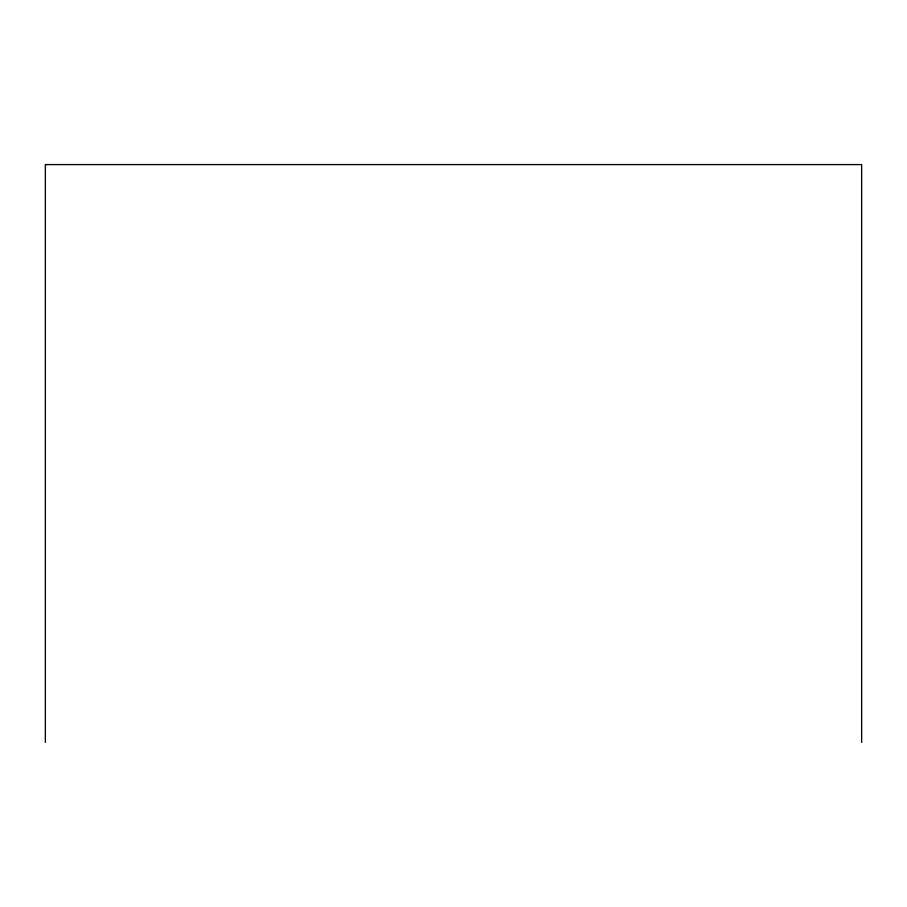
<?xml version="1.0" encoding="UTF-8"?>
<svg xmlns="http://www.w3.org/2000/svg" width="907" height="907" viewBox="0 0 907 907"><rect width="100%" height="100%" fill="white"/><g stroke="black" fill="none" stroke-linecap="round" stroke-linejoin="round"><path stroke-width="1.36" d="M861.65 742.414L861.65 164.586L45.35 164.586L45.35 742.414"/></g></svg>
